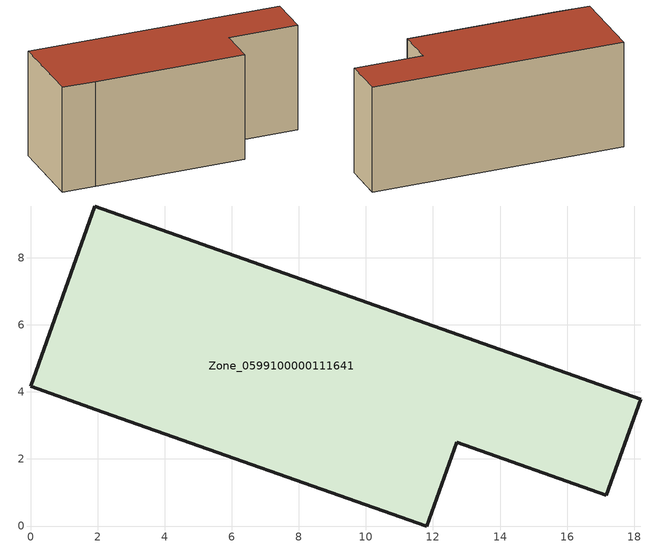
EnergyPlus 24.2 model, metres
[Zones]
Zone_0599100000111641
 floor ground (C_G): 11.82,0 2.17,3.39 0,4.17 1.91,9.55 18.2,3.78 17.18,0.92 12.71,2.5 z0.58
 wall outside (C_F): 2.17,3.39 11.82,0 12.71,2.5 17.18,0.92 18.2,3.78 1.91,9.55 0,4.17 2.17,3.39 z0.58:7.96
 roof outside (C_R): 18.2,3.78 1.91,9.55 0,4.17 2.17,3.39 11.82,0 12.71,2.5 17.18,0.92 z7.96
[BUILDING]
Pand.0599100000111641: North Axis=0; Terrain=City; Loads Convergence Tolerance Value=0.04; Temperature Convergence Tolerance Value=0.4; Solar Distribution=FullExterior; Maximum Number of Warmup Days=25; Minimum Number of Warmup Days=1
[Site:Location]
Rotterdam.The.Hague.AP_ZH_NLD Design_Conditions: Latitude=51.96; Longitude=4.45; Time Zone=1; Elevation=-4.5
[SITE:GROUNDTEMPERATURE:BUILDINGSURFACE]
18, 18, 18, 18, 18, 18, 18, 18, 18, 18, 18, 18
[MATERIAL] Thermal Absorptance=0.9; Solar Absorptance=0.7; Visible Absorptance=0.7
Name | Roughness | Thickness | Conductivity | Density | Specific Heat
G.TC.1975-1991 | MediumSmooth | 0.15 | 0.288461 | 540 | 1210
F.TC.1975-1991 | Rough | 0.3 | 0.230769 | 1920 | 840
R.TC.1975-1991 | MediumRough | 0.2 | 0.153846 | 1500 | 1000
[CONSTRUCTION]
C_G: G.TC.1975-1991
C_F: F.TC.1975-1991
C_R: R.TC.1975-1991
[ZONE]
Zone_0599100000111641: Type=1; Multiplier=1; Ceiling Height=Autocalculate; Volume=Autocalculate; Floor Area=autocalculate; Part of Total Floor Area=Yes
[ZONEINFILTRATION:DESIGNFLOWRATE]
Infil_Zone_0599100000111641: Zone or ZoneList or Space or SpaceList=Zone_0599100000111641; Schedule=AlwaysOn; Design Flow Rate Calculation Method=Flow/Area; Flow Rate per Floor Area=0.003; Constant Term Coefficient=1; Temperature Term Coefficient=0; Velocity Term Coefficient=0; Velocity Squared Term Coefficient=0
[HVACTEMPLATE:ZONE:IDEALLOADSAIRSYSTEM]
Zone_0599100000111641: Maximum Heating Supply Air Temperature=50; Minimum Cooling Supply Air Temperature=13; Maximum Heating Supply Air Humidity Ratio=0.0156; Minimum Cooling Supply Air Humidity Ratio=0.0077; Heating Limit=NoLimit; Cooling Limit=NoLimit; Dehumidification Control Type=ConstantSensibleHeatRatio; Cooling Sensible Heat Ratio=0.7; Dehumidification Setpoint=60; Humidification Control Type=None; Humidification Setpoint=30; Outdoor Air Method=None; Outdoor Air Flow Rate per Person=0.00944; Outdoor Air Flow Rate per Zone Floor Area=0; Outdoor Air Flow Rate per Zone=0; Demand Controlled Ventilation Type=None; Outdoor Air Economizer Type=NoEconomizer; Heat Recovery Type=None; Sensible Heat Recovery Effectiveness=0.7; Latent Heat Recovery Effectiveness=0.65
[ZONECONTROL:THERMOSTAT]
ThermostatControl_Zone_0599100000111641: Zone or ZoneList=Zone_0599100000111641; Control Type Schedule=DualSetpointControlType; Control 1=Thermostat_Zone_0599100000111641; Temperature Difference Between Cutout And Setpoint=0
[THERMOSTATSETPOINT:DUALSETPOINT]
Thermostat_Zone_0599100000111641: Heating Setpoint Temperature Schedule=HeatingSetpoint_Zone_0599100000111641; Cooling Setpoint Temperature Schedule=CoolingSetpoint_Zone_0599100000111641
[SCHEDULE:COMPACT]
HeatingSetpoint_Zone_0599100000111641: Through: 12/31, For: AllDays, Until: 24:00, 21
CoolingSetpoint_Zone_0599100000111641: Through: 12/31, For: AllDays, Until: 24:00, 24
DualSetpointControlType: Through: 12/31, For: AllDays, Until: 24:00, 4
AlwaysOn: Through: 12/31, For: AllDays, Until: 24:00, 1
